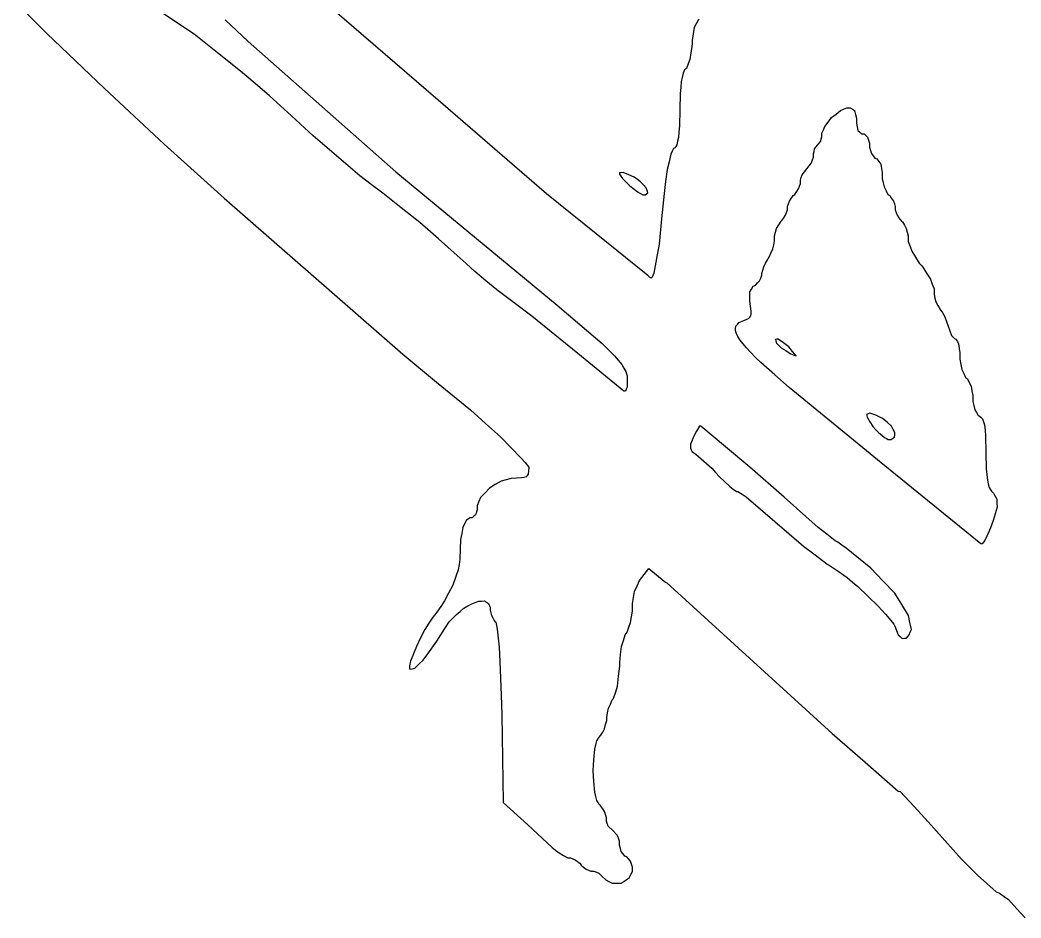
# Model space of a CAD drawing. Extents: x -30 to 30, y -30 to 30.
# Drawn here: x -22.71 to -7.75, y -23.61 to -10.19 of the extents above; entities that cross this region are included whole.
import ezdxf

# ---------------------------------------------------------------- set-up
doc = ezdxf.new("R2010")
doc.units = 0
doc.layers.add('Saint_VALENTIN_Day_Amoureux_Coeur_cs', color=7, linetype='CONTINUOUS')

msp = doc.modelspace()

# ---------------------------------------------------------------- linework, layer by layer
at = {"layer": 'Saint_VALENTIN_Day_Amoureux_Coeur_cs'}
for p, q in [((-22.708, -9.993, 1.5), (-22.307, -10.389, 1.5)), ((-16.4575, -11.3885, 1.5), (-18.075, -9.991, 1.5)), ((-20.352, -10.238, 1.5), (-20.599, -10.073, 1.5)), ((-20.105, -10.403, 1.5), (-20.352, -10.238, 1.5)), ((-19.6405, -10.188, 1.5), (-19.298, -10.509, 1.5)), ((-12.629, -10.302, 1.5), (-12.645, -10.3985, 1.5)), ((-12.5995, -10.247, 1.5), (-12.629, -10.302, 1.5)), ((-12.57, -10.192, 1.5), (-12.5995, -10.247, 1.5)), ((-12.5545, -10.183, 1.5), (-12.57, -10.192, 1.5)), ((-22.307, -10.389, 1.5), (-21.8765, -10.8015, 1.5)), ((-19.7585, -10.678, 1.5), (-20.105, -10.403, 1.5)), ((-12.645, -10.3985, 1.5), (-12.661, -10.495, 1.5)), ((-19.298, -10.509, 1.5), (-18.195, -11.4825, 1.5)), ((-12.666, -10.586, 1.5), (-12.6815, -10.6825, 1.5)), ((-12.6635, -10.5405, 1.5), (-12.666, -10.586, 1.5)), ((-12.661, -10.495, 1.5), (-12.6635, -10.5405, 1.5)), ((-19.412, -10.953, 1.5), (-19.7585, -10.678, 1.5)), ((-12.6815, -10.6825, 1.5), (-12.697, -10.779, 1.5)), ((-21.8765, -10.8015, 1.5), (-21.446, -11.214, 1.5)), ((-12.747, -10.912, 1.5), (-12.7605, -10.9235, 1.5)), ((-12.722, -10.8455, 1.5), (-12.747, -10.912, 1.5)), ((-12.697, -10.779, 1.5), (-12.722, -10.8455, 1.5)), ((-19.1945, -11.1385, 1.5), (-19.412, -10.953, 1.5)), ((-12.8105, -11.047, 1.5), (-12.824, -11.109, 1.5)), ((-12.797, -10.985, 1.5), (-12.8105, -11.047, 1.5)), ((-12.7855, -10.96, 1.5), (-12.797, -10.985, 1.5)), ((-12.774, -10.935, 1.5), (-12.7855, -10.96, 1.5)), ((-12.7605, -10.9235, 1.5), (-12.774, -10.935, 1.5)), ((-21.446, -11.214, 1.5), (-20.9995, -11.6285, 1.5)), ((-18.977, -11.324, 1.5), (-19.1945, -11.1385, 1.5)), ((-12.833, -11.198, 1.5), (-12.842, -11.287, 1.5)), ((-12.824, -11.109, 1.5), (-12.833, -11.198, 1.5)), ((-18.6505, -11.622, 1.5), (-18.977, -11.324, 1.5)), ((-12.842, -11.287, 1.5), (-12.8465, -11.53, 1.5)), ((-18.195, -11.4825, 1.5), (-17.092, -12.456, 1.5)), ((-14.84, -12.786, 1.5), (-16.4575, -11.3885, 1.5)), ((-10.3975, -11.5235, 1.5), (-10.35, -11.503, 1.5)), ((-10.35, -11.503, 1.5), (-10.3255, -11.503, 1.5)), ((-10.3255, -11.503, 1.5), (-10.301, -11.503, 1.5)), ((-10.301, -11.503, 1.5), (-10.267, -11.5235, 1.5)), ((-20.9995, -11.6285, 1.5), (-20.553, -12.043, 1.5)), ((-18.324, -11.92, 1.5), (-18.6505, -11.622, 1.5)), ((-12.8465, -11.53, 1.5), (-12.851, -11.773, 1.5)), ((-10.627, -11.7155, 1.5), (-10.577, -11.649, 1.5)), ((-10.577, -11.649, 1.5), (-10.511, -11.5965, 1.5)), ((-10.511, -11.5965, 1.5), (-10.445, -11.544, 1.5)), ((-10.445, -11.544, 1.5), (-10.3975, -11.5235, 1.5)), ((-10.267, -11.5235, 1.5), (-10.233, -11.544, 1.5)), ((-10.233, -11.544, 1.5), (-10.219, -11.6015, 1.5)), ((-10.219, -11.6015, 1.5), (-10.205, -11.659, 1.5)), ((-10.205, -11.659, 1.5), (-10.205, -11.6955, 1.5)), ((-12.851, -11.773, 1.5), (-12.858, -11.86, 1.5)), ((-10.6995, -11.8305, 1.5), (-10.677, -11.782, 1.5)), ((-10.677, -11.782, 1.5), (-10.627, -11.7155, 1.5)), ((-10.205, -11.6955, 1.5), (-10.205, -11.732, 1.5)), ((-10.205, -11.732, 1.5), (-10.194, -11.787, 1.5)), ((-10.194, -11.787, 1.5), (-10.183, -11.842, 1.5)), ((-17.9775, -12.22, 1.5), (-18.324, -11.92, 1.5)), ((-12.865, -11.947, 1.5), (-12.8785, -12.002, 1.5)), ((-12.858, -11.86, 1.5), (-12.865, -11.947, 1.5)), ((-10.74, -11.998, 1.5), (-10.731, -11.966, 1.5)), ((-10.731, -11.966, 1.5), (-10.722, -11.934, 1.5)), ((-10.722, -11.879, 1.5), (-10.6995, -11.8305, 1.5)), ((-10.722, -11.9065, 1.5), (-10.722, -11.879, 1.5)), ((-10.722, -11.934, 1.5), (-10.722, -11.9065, 1.5)), ((-10.183, -11.842, 1.5), (-10.1555, -11.867, 1.5)), ((-10.1555, -11.867, 1.5), (-10.128, -11.892, 1.5)), ((-10.128, -11.892, 1.5), (-10.11, -11.892, 1.5)), ((-10.11, -11.892, 1.5), (-10.092, -11.892, 1.5)), ((-10.092, -11.892, 1.5), (-10.065, -11.915, 1.5)), ((-10.065, -11.915, 1.5), (-10.038, -11.938, 1.5)), ((-10.038, -11.938, 1.5), (-10.0245, -11.984, 1.5)), ((-20.553, -12.043, 1.5), (-20.1045, -12.4485, 1.5)), ((-12.942, -12.108, 1.5), (-12.96, -12.1515, 1.5)), ((-12.9285, -12.103, 1.5), (-12.942, -12.108, 1.5)), ((-12.915, -12.098, 1.5), (-12.9285, -12.103, 1.5)), ((-12.9035, -12.0775, 1.5), (-12.915, -12.098, 1.5)), ((-12.892, -12.057, 1.5), (-12.9035, -12.0775, 1.5)), ((-12.8785, -12.002, 1.5), (-12.892, -12.057, 1.5)), ((-10.84, -12.1535, 1.5), (-10.831, -12.117, 1.5)), ((-10.831, -12.117, 1.5), (-10.7855, -12.0575, 1.5)), ((-10.7855, -12.0575, 1.5), (-10.74, -11.998, 1.5)), ((-10.0245, -11.984, 1.5), (-10.011, -12.03, 1.5)), ((-10.011, -12.03, 1.5), (-10.011, -12.0595, 1.5)), ((-10.011, -12.0595, 1.5), (-10.011, -12.089, 1.5)), ((-10.011, -12.089, 1.5), (-9.997, -12.1375, 1.5)), ((-17.631, -12.52, 1.5), (-17.9775, -12.22, 1.5)), ((-12.978, -12.195, 1.5), (-13.0055, -12.3095, 1.5)), ((-12.96, -12.1515, 1.5), (-12.978, -12.195, 1.5)), ((-10.8625, -12.2815, 1.5), (-10.849, -12.24, 1.5)), ((-10.849, -12.19, 1.5), (-10.84, -12.1535, 1.5)), ((-10.849, -12.215, 1.5), (-10.849, -12.19, 1.5)), ((-10.849, -12.24, 1.5), (-10.849, -12.215, 1.5)), ((-9.997, -12.1375, 1.5), (-9.983, -12.186, 1.5)), ((-9.983, -12.186, 1.5), (-9.956, -12.22, 1.5)), ((-9.956, -12.22, 1.5), (-9.929, -12.254, 1.5)), ((-9.929, -12.254, 1.5), (-9.902, -12.263, 1.5)), ((-9.902, -12.263, 1.5), (-9.8725, -12.3045, 1.5)), ((-13.0055, -12.3095, 1.5), (-13.033, -12.424, 1.5)), ((-11.016, -12.502, 1.5), (-10.946, -12.4125, 1.5)), ((-10.946, -12.4125, 1.5), (-10.876, -12.323, 1.5)), ((-10.876, -12.323, 1.5), (-10.8625, -12.2815, 1.5)), ((-9.8725, -12.3045, 1.5), (-9.843, -12.346, 1.5)), ((-9.843, -12.346, 1.5), (-9.8315, -12.408, 1.5)), ((-9.8315, -12.408, 1.5), (-9.82, -12.47, 1.5)), ((-20.1045, -12.4485, 1.5), (-19.656, -12.854, 1.5)), ((-17.459, -12.6485, 1.5), (-17.631, -12.52, 1.5)), ((-17.092, -12.456, 1.5), (-15.8845, -13.4525, 1.5)), ((-13.721, -12.472, 1.5), (-13.748, -12.474, 1.5)), ((-13.748, -12.474, 1.5), (-13.748, -12.483, 1.5)), ((-13.748, -12.483, 1.5), (-13.748, -12.492, 1.5)), ((-13.748, -12.492, 1.5), (-13.7255, -12.5245, 1.5)), ((-13.7255, -12.5245, 1.5), (-13.703, -12.557, 1.5)), ((-13.694, -12.47, 1.5), (-13.721, -12.472, 1.5)), ((-13.703, -12.557, 1.5), (-13.6485, -12.612, 1.5)), ((-13.61, -12.504, 1.5), (-13.694, -12.47, 1.5)), ((-13.526, -12.538, 1.5), (-13.61, -12.504, 1.5)), ((-13.4785, -12.5725, 1.5), (-13.526, -12.538, 1.5)), ((-13.033, -12.424, 1.5), (-13.0575, -12.6025, 1.5)), ((-11.044, -12.584, 1.5), (-11.03, -12.543, 1.5)), ((-11.03, -12.543, 1.5), (-11.016, -12.502, 1.5)), ((-9.82, -12.47, 1.5), (-9.82, -12.5135, 1.5)), ((-9.82, -12.5135, 1.5), (-9.82, -12.557, 1.5)), ((-9.82, -12.557, 1.5), (-9.8045, -12.621, 1.5)), ((-17.287, -12.777, 1.5), (-17.459, -12.6485, 1.5)), ((-13.6485, -12.612, 1.5), (-13.594, -12.667, 1.5)), ((-13.594, -12.667, 1.5), (-13.5305, -12.715, 1.5)), ((-13.5305, -12.715, 1.5), (-13.467, -12.763, 1.5)), ((-13.431, -12.607, 1.5), (-13.4785, -12.5725, 1.5)), ((-13.3905, -12.653, 1.5), (-13.431, -12.607, 1.5)), ((-13.35, -12.699, 1.5), (-13.3905, -12.653, 1.5)), ((-13.336, -12.7355, 1.5), (-13.35, -12.699, 1.5)), ((-13.0575, -12.6025, 1.5), (-13.082, -12.781, 1.5)), ((-11.098, -12.7535, 1.5), (-11.071, -12.712, 1.5)), ((-11.071, -12.712, 1.5), (-11.0575, -12.6735, 1.5)), ((-11.0575, -12.6735, 1.5), (-11.044, -12.635, 1.5)), ((-11.044, -12.6095, 1.5), (-11.044, -12.584, 1.5)), ((-11.044, -12.635, 1.5), (-11.044, -12.6095, 1.5)), ((-9.8045, -12.621, 1.5), (-9.789, -12.685, 1.5)), ((-9.789, -12.685, 1.5), (-9.7615, -12.74, 1.5)), ((-19.656, -12.854, 1.5), (-18.322, -14.018, 1.5)), ((-17.0085, -12.9965, 1.5), (-17.287, -12.777, 1.5)), ((-14.095, -13.386, 1.5), (-14.84, -12.786, 1.5)), ((-13.467, -12.763, 1.5), (-13.4335, -12.7835, 1.5)), ((-13.4335, -12.7835, 1.5), (-13.4, -12.804, 1.5)), ((-13.4, -12.804, 1.5), (-13.363, -12.804, 1.5)), ((-13.363, -12.804, 1.5), (-13.3425, -12.788, 1.5)), ((-13.3425, -12.788, 1.5), (-13.322, -12.772, 1.5)), ((-13.322, -12.772, 1.5), (-13.336, -12.7355, 1.5)), ((-13.082, -12.781, 1.5), (-13.1185, -13.159, 1.5)), ((-11.207, -12.896, 1.5), (-11.1795, -12.8545, 1.5)), ((-11.1795, -12.8545, 1.5), (-11.152, -12.813, 1.5)), ((-11.152, -12.813, 1.5), (-11.125, -12.795, 1.5)), ((-11.125, -12.795, 1.5), (-11.098, -12.7535, 1.5)), ((-9.7615, -12.74, 1.5), (-9.734, -12.795, 1.5)), ((-9.734, -12.795, 1.5), (-9.7205, -12.804, 1.5)), ((-9.7205, -12.804, 1.5), (-9.707, -12.813, 1.5)), ((-9.707, -12.813, 1.5), (-9.68, -12.8545, 1.5)), ((-9.68, -12.8545, 1.5), (-9.653, -12.896, 1.5)), ((-16.73, -13.216, 1.5), (-17.0085, -12.9965, 1.5)), ((-11.234, -12.974, 1.5), (-11.2205, -12.935, 1.5)), ((-11.234, -12.999, 1.5), (-11.234, -12.974, 1.5)), ((-11.234, -13.024, 1.5), (-11.234, -12.999, 1.5)), ((-11.2205, -12.935, 1.5), (-11.207, -12.896, 1.5)), ((-9.653, -12.896, 1.5), (-9.639, -12.935, 1.5)), ((-9.639, -12.935, 1.5), (-9.625, -12.974, 1.5)), ((-9.625, -12.974, 1.5), (-9.625, -12.999, 1.5)), ((-9.625, -12.999, 1.5), (-9.625, -13.024, 1.5)), ((-13.1185, -13.159, 1.5), (-13.155, -13.537, 1.5)), ((-11.32, -13.184, 1.5), (-11.293, -13.145, 1.5)), ((-11.293, -13.145, 1.5), (-11.266, -13.106, 1.5)), ((-11.266, -13.106, 1.5), (-11.25, -13.065, 1.5)), ((-11.25, -13.065, 1.5), (-11.234, -13.024, 1.5)), ((-9.625, -13.024, 1.5), (-9.6115, -13.065, 1.5)), ((-9.6115, -13.065, 1.5), (-9.598, -13.106, 1.5)), ((-9.598, -13.106, 1.5), (-9.571, -13.145, 1.5)), ((-9.571, -13.145, 1.5), (-9.5305, -13.1955, 1.5)), ((-16.451, -13.4615, 1.5), (-16.73, -13.216, 1.5)), ((-11.415, -13.3585, 1.5), (-11.401, -13.304, 1.5)), ((-11.401, -13.304, 1.5), (-11.367, -13.249, 1.5)), ((-11.367, -13.249, 1.5), (-11.333, -13.194, 1.5)), ((-11.333, -13.194, 1.5), (-11.3265, -13.189, 1.5)), ((-11.3265, -13.189, 1.5), (-11.32, -13.184, 1.5)), ((-9.5305, -13.1955, 1.5), (-9.517, -13.207, 1.5)), ((-9.517, -13.207, 1.5), (-9.4895, -13.2555, 1.5)), ((-9.4895, -13.2555, 1.5), (-9.462, -13.304, 1.5)), ((-9.462, -13.304, 1.5), (-9.4465, -13.3585, 1.5)), ((-16.172, -13.707, 1.5), (-16.451, -13.4615, 1.5)), ((-15.8845, -13.4525, 1.5), (-14.677, -14.449, 1.5)), ((-13.35, -13.986, 1.5), (-14.095, -13.386, 1.5)), ((-11.429, -13.413, 1.5), (-11.415, -13.3585, 1.5)), ((-11.429, -13.452, 1.5), (-11.429, -13.413, 1.5)), ((-11.429, -13.491, 1.5), (-11.429, -13.452, 1.5)), ((-9.4465, -13.3585, 1.5), (-9.431, -13.413, 1.5)), ((-9.431, -13.413, 1.5), (-9.431, -13.457, 1.5)), ((-9.431, -13.457, 1.5), (-9.431, -13.501, 1.5)), ((-13.155, -13.537, 1.5), (-13.1955, -13.7545, 1.5)), ((-11.483, -13.6725, 1.5), (-11.456, -13.611, 1.5)), ((-11.456, -13.611, 1.5), (-11.4425, -13.551, 1.5)), ((-11.4425, -13.551, 1.5), (-11.429, -13.491, 1.5)), ((-9.431, -13.501, 1.5), (-9.4035, -13.572, 1.5)), ((-9.4035, -13.572, 1.5), (-9.376, -13.643, 1.5)), ((-16.041, -13.8285, 1.5), (-16.172, -13.707, 1.5)), ((-13.1955, -13.7545, 1.5), (-13.236, -13.972, 1.5)), ((-11.537, -13.771, 1.5), (-11.5235, -13.7525, 1.5)), ((-11.5235, -13.7525, 1.5), (-11.51, -13.734, 1.5)), ((-11.51, -13.734, 1.5), (-11.483, -13.6725, 1.5)), ((-9.376, -13.643, 1.5), (-9.322, -13.732, 1.5)), ((-9.322, -13.732, 1.5), (-9.268, -13.821, 1.5)), ((-15.91, -13.95, 1.5), (-16.041, -13.8285, 1.5)), ((-11.6055, -13.9265, 1.5), (-11.592, -13.876, 1.5)), ((-11.592, -13.876, 1.5), (-11.5645, -13.8235, 1.5)), ((-11.5645, -13.8235, 1.5), (-11.537, -13.771, 1.5)), ((-9.268, -13.821, 1.5), (-9.2405, -13.853, 1.5)), ((-9.2405, -13.853, 1.5), (-9.213, -13.885, 1.5)), ((-9.213, -13.885, 1.5), (-9.1565, -13.9745, 1.5)), ((-18.322, -14.018, 1.5), (-16.988, -15.182, 1.5)), ((-15.7465, -14.085, 1.5), (-15.91, -13.95, 1.5)), ((-13.3205, -14.0135, 1.5), (-13.35, -13.986, 1.5)), ((-13.291, -14.041, 1.5), (-13.3205, -14.0135, 1.5)), ((-13.264, -14.041, 1.5), (-13.291, -14.041, 1.5)), ((-13.25, -14.0065, 1.5), (-13.264, -14.041, 1.5)), ((-13.236, -13.972, 1.5), (-13.25, -14.0065, 1.5)), ((-11.655, -14.087, 1.5), (-11.637, -14.046, 1.5)), ((-11.637, -14.046, 1.5), (-11.619, -14.005, 1.5)), ((-11.619, -13.977, 1.5), (-11.6055, -13.9265, 1.5)), ((-11.619, -13.991, 1.5), (-11.619, -13.977, 1.5)), ((-11.619, -14.005, 1.5), (-11.619, -13.991, 1.5)), ((-9.1565, -13.9745, 1.5), (-9.1, -14.064, 1.5)), ((-9.1, -14.064, 1.5), (-9.073, -14.135, 1.5)), ((-15.583, -14.22, 1.5), (-15.7465, -14.085, 1.5)), ((-11.8, -14.252, 1.5), (-11.775, -14.2105, 1.5)), ((-11.775, -14.2105, 1.5), (-11.75, -14.169, 1.5)), ((-11.75, -14.169, 1.5), (-11.732, -14.16, 1.5)), ((-11.732, -14.16, 1.5), (-11.714, -14.151, 1.5)), ((-11.714, -14.151, 1.5), (-11.6845, -14.119, 1.5)), ((-11.6845, -14.119, 1.5), (-11.655, -14.087, 1.5)), ((-9.073, -14.135, 1.5), (-9.046, -14.206, 1.5)), ((-9.046, -14.206, 1.5), (-9.046, -14.2475, 1.5)), ((-15.3205, -14.417, 1.5), (-15.583, -14.22, 1.5)), ((-11.8, -14.3205, 1.5), (-11.8, -14.252, 1.5)), ((-11.8, -14.389, 1.5), (-11.8, -14.3205, 1.5)), ((-9.046, -14.2475, 1.5), (-9.046, -14.289, 1.5)), ((-9.046, -14.289, 1.5), (-9.032, -14.344, 1.5)), ((-9.032, -14.344, 1.5), (-9.018, -14.399, 1.5)), ((-15.058, -14.614, 1.5), (-15.3205, -14.417, 1.5)), ((-14.677, -14.449, 1.5), (-14.342, -14.7375, 1.5)), ((-11.789, -14.465, 1.5), (-11.8, -14.389, 1.5)), ((-11.778, -14.541, 1.5), (-11.789, -14.465, 1.5)), ((-9.018, -14.399, 1.5), (-8.9885, -14.456, 1.5)), ((-8.9885, -14.456, 1.5), (-8.9525, -14.5175, 1.5)), ((-14.3715, -15.175, 1.5), (-15.058, -14.614, 1.5)), ((-11.8905, -14.6805, 1.5), (-11.818, -14.651, 1.5)), ((-11.818, -14.651, 1.5), (-11.8, -14.63, 1.5)), ((-11.8, -14.63, 1.5), (-11.782, -14.609, 1.5)), ((-11.782, -14.609, 1.5), (-11.78, -14.575, 1.5)), ((-11.78, -14.575, 1.5), (-11.778, -14.541, 1.5)), ((-8.9525, -14.5175, 1.5), (-8.959, -14.513, 1.5)), ((-8.959, -14.513, 1.5), (-8.914, -14.5725, 1.5)), ((-8.914, -14.5725, 1.5), (-8.882, -14.623, 1.5)), ((-8.882, -14.623, 1.5), (-8.8325, -14.763, 1.5)), ((-14.342, -14.7375, 1.5), (-14.007, -15.026, 1.5)), ((-12.013, -14.834, 1.5), (-12.011, -14.7995, 1.5)), ((-12.011, -14.7995, 1.5), (-12.009, -14.765, 1.5)), ((-12.009, -14.765, 1.5), (-11.986, -14.7375, 1.5)), ((-11.986, -14.7375, 1.5), (-11.963, -14.71, 1.5)), ((-11.963, -14.71, 1.5), (-11.8905, -14.6805, 1.5)), ((-8.8325, -14.763, 1.5), (-8.783, -14.903, 1.5)), ((-11.997, -14.8775, 1.5), (-12.013, -14.834, 1.5)), ((-11.981, -14.921, 1.5), (-11.997, -14.8775, 1.5)), ((-11.9425, -14.9735, 1.5), (-11.981, -14.921, 1.5)), ((-11.3945, -14.96, 1.5), (-11.415, -14.962, 1.5)), ((-11.374, -14.958, 1.5), (-11.3945, -14.96, 1.5)), ((-11.295, -15.015, 1.5), (-11.374, -14.958, 1.5)), ((-8.783, -14.903, 1.5), (-8.76, -14.928, 1.5)), ((-8.76, -14.928, 1.5), (-8.737, -14.953, 1.5)), ((-8.737, -14.953, 1.5), (-8.7235, -14.953, 1.5)), ((-8.7235, -14.953, 1.5), (-8.6945, -14.992, 1.5)), ((-14.007, -15.026, 1.5), (-13.914, -15.118, 1.5)), ((-11.904, -15.026, 1.5), (-11.9425, -14.9735, 1.5)), ((-11.8475, -15.0905, 1.5), (-11.904, -15.026, 1.5)), ((-11.791, -15.155, 1.5), (-11.8475, -15.0905, 1.5)), ((-11.415, -14.962, 1.5), (-11.4105, -14.985, 1.5)), ((-11.4105, -14.985, 1.5), (-11.406, -15.008, 1.5)), ((-11.406, -15.008, 1.5), (-11.399, -15.0195, 1.5)), ((-11.399, -15.0195, 1.5), (-11.392, -15.031, 1.5)), ((-11.392, -15.031, 1.5), (-11.3605, -15.0585, 1.5)), ((-11.3605, -15.0585, 1.5), (-11.329, -15.086, 1.5)), ((-11.329, -15.086, 1.5), (-11.2635, -15.1295, 1.5)), ((-11.216, -15.072, 1.5), (-11.295, -15.015, 1.5)), ((-11.1615, -15.141, 1.5), (-11.216, -15.072, 1.5)), ((-8.6945, -14.992, 1.5), (-8.679, -15.031, 1.5)), ((-8.679, -15.031, 1.5), (-8.6695, -15.0975, 1.5)), ((-8.6695, -15.0975, 1.5), (-8.66, -15.164, 1.5)), ((-16.988, -15.182, 1.5), (-16.4805, -15.599, 1.5)), ((-13.685, -15.736, 1.5), (-14.3715, -15.175, 1.5)), ((-13.914, -15.118, 1.5), (-13.821, -15.21, 1.5)), ((-13.821, -15.21, 1.5), (-13.7665, -15.274, 1.5)), ((-11.714, -15.2305, 1.5), (-11.791, -15.155, 1.5)), ((-11.637, -15.306, 1.5), (-11.714, -15.2305, 1.5)), ((-11.2635, -15.1295, 1.5), (-11.198, -15.173, 1.5)), ((-11.198, -15.173, 1.5), (-11.1525, -15.1915, 1.5)), ((-11.107, -15.21, 1.5), (-11.1615, -15.141, 1.5)), ((-11.1525, -15.1915, 1.5), (-11.107, -15.21, 1.5)), ((-8.66, -15.164, 1.5), (-8.66, -15.212, 1.5)), ((-8.66, -15.212, 1.5), (-8.66, -15.26, 1.5)), ((-8.66, -15.26, 1.5), (-8.6445, -15.3355, 1.5)), ((-13.7665, -15.274, 1.5), (-13.712, -15.338, 1.5)), ((-13.712, -15.338, 1.5), (-13.6825, -15.3905, 1.5)), ((-13.6825, -15.3905, 1.5), (-13.653, -15.443, 1.5)), ((-11.424, -15.494, 1.5), (-11.637, -15.306, 1.5)), ((-8.6445, -15.3355, 1.5), (-8.629, -15.411, 1.5)), ((-13.653, -15.443, 1.5), (-13.644, -15.475, 1.5)), ((-13.644, -15.475, 1.5), (-13.635, -15.507, 1.5)), ((-13.635, -15.507, 1.5), (-13.635, -15.592, 1.5)), ((-11.211, -15.682, 1.5), (-11.424, -15.494, 1.5)), ((-8.629, -15.411, 1.5), (-8.6015, -15.4705, 1.5)), ((-8.6015, -15.4705, 1.5), (-8.574, -15.53, 1.5)), ((-8.574, -15.53, 1.5), (-8.547, -15.553, 1.5)), ((-8.547, -15.553, 1.5), (-8.52, -15.608, 1.5)), ((-16.4805, -15.599, 1.5), (-15.973, -16.016, 1.5)), ((-13.6465, -15.7065, 1.5), (-13.658, -15.736, 1.5)), ((-13.635, -15.677, 1.5), (-13.6465, -15.7065, 1.5)), ((-13.635, -15.592, 1.5), (-13.635, -15.677, 1.5)), ((-9.7795, -16.85, 1.5), (-11.211, -15.682, 1.5)), ((-8.52, -15.608, 1.5), (-8.493, -15.663, 1.5)), ((-8.493, -15.663, 1.5), (-8.4795, -15.732, 1.5)), ((-13.6715, -15.736, 1.5), (-13.685, -15.736, 1.5)), ((-13.658, -15.736, 1.5), (-13.6715, -15.736, 1.5)), ((-8.4795, -15.732, 1.5), (-8.466, -15.801, 1.5)), ((-8.466, -15.801, 1.5), (-8.466, -15.8445, 1.5)), ((-8.466, -15.8445, 1.5), (-8.466, -15.888, 1.5)), ((-8.466, -15.888, 1.5), (-8.452, -15.952, 1.5)), ((-8.452, -15.952, 1.5), (-8.438, -16.016, 1.5)), ((-15.973, -16.016, 1.5), (-15.7485, -16.2175, 1.5)), ((-10.0285, -16.073, 1.5), (-10.051, -16.08, 1.5)), ((-10.051, -16.08, 1.5), (-10.049, -16.103, 1.5)), ((-10.049, -16.103, 1.5), (-10.047, -16.126, 1.5)), ((-10.047, -16.126, 1.5), (-10.004, -16.1945, 1.5)), ((-10.006, -16.066, 1.5), (-10.0285, -16.073, 1.5)), ((-9.9605, -16.08, 1.5), (-10.006, -16.066, 1.5)), ((-9.915, -16.094, 1.5), (-9.9605, -16.08, 1.5)), ((-9.8655, -16.119, 1.5), (-9.915, -16.094, 1.5)), ((-9.816, -16.144, 1.5), (-9.8655, -16.119, 1.5)), ((-9.748, -16.2015, 1.5), (-9.816, -16.144, 1.5)), ((-8.438, -16.016, 1.5), (-8.411, -16.057, 1.5)), ((-8.411, -16.057, 1.5), (-8.384, -16.098, 1.5)), ((-8.384, -16.098, 1.5), (-8.3705, -16.105, 1.5)), ((-8.3705, -16.105, 1.5), (-8.339, -16.1305, 1.5)), ((-8.339, -16.1305, 1.5), (-8.321, -16.149, 1.5)), ((-8.321, -16.149, 1.5), (-8.307, -16.195, 1.5)), ((-15.7485, -16.2175, 1.5), (-15.524, -16.419, 1.5)), ((-12.552, -16.259, 1.5), (-12.595, -16.3345, 1.5)), ((-12.53, -16.259, 1.5), (-12.552, -16.259, 1.5)), ((-12.165, -16.566, 1.5), (-12.53, -16.259, 1.5)), ((-10.004, -16.1945, 1.5), (-9.961, -16.263, 1.5)), ((-9.961, -16.263, 1.5), (-9.9155, -16.3115, 1.5)), ((-9.68, -16.259, 1.5), (-9.748, -16.2015, 1.5)), ((-9.655, -16.307, 1.5), (-9.68, -16.259, 1.5)), ((-9.63, -16.355, 1.5), (-9.655, -16.307, 1.5)), ((-8.307, -16.195, 1.5), (-8.293, -16.241, 1.5)), ((-8.293, -16.241, 1.5), (-8.284, -16.323, 1.5)), ((-15.524, -16.419, 1.5), (-15.37, -16.577, 1.5)), ((-12.638, -16.41, 1.5), (-12.661, -16.4695, 1.5)), ((-12.595, -16.3345, 1.5), (-12.638, -16.41, 1.5)), ((-9.9155, -16.3115, 1.5), (-9.87, -16.36, 1.5)), ((-9.87, -16.36, 1.5), (-9.827, -16.394, 1.5)), ((-9.827, -16.394, 1.5), (-9.784, -16.428, 1.5)), ((-9.784, -16.428, 1.5), (-9.757, -16.442, 1.5)), ((-9.757, -16.442, 1.5), (-9.73, -16.456, 1.5)), ((-9.73, -16.456, 1.5), (-9.7095, -16.456, 1.5)), ((-9.7095, -16.456, 1.5), (-9.689, -16.456, 1.5)), ((-9.689, -16.456, 1.5), (-9.662, -16.44, 1.5)), ((-9.662, -16.44, 1.5), (-9.635, -16.424, 1.5)), ((-9.635, -16.424, 1.5), (-9.6325, -16.3895, 1.5)), ((-9.6325, -16.3895, 1.5), (-9.63, -16.355, 1.5)), ((-8.284, -16.323, 1.5), (-8.275, -16.405, 1.5)), ((-8.275, -16.405, 1.5), (-8.2705, -16.6505, 1.5)), ((-15.37, -16.577, 1.5), (-15.216, -16.735, 1.5)), ((-12.686, -16.559, 1.5), (-12.688, -16.589, 1.5)), ((-12.688, -16.589, 1.5), (-12.677, -16.612, 1.5)), ((-12.684, -16.529, 1.5), (-12.686, -16.559, 1.5)), ((-12.661, -16.4695, 1.5), (-12.684, -16.529, 1.5)), ((-11.8, -16.873, 1.5), (-12.165, -16.566, 1.5)), ((-15.216, -16.735, 1.5), (-15.1595, -16.804, 1.5)), ((-12.677, -16.612, 1.5), (-12.666, -16.635, 1.5)), ((-12.666, -16.635, 1.5), (-12.6365, -16.6555, 1.5)), ((-12.6365, -16.6555, 1.5), (-12.607, -16.676, 1.5)), ((-12.607, -16.676, 1.5), (-12.487, -16.7815, 1.5)), ((-8.2705, -16.6505, 1.5), (-8.266, -16.896, 1.5)), ((-15.1595, -16.804, 1.5), (-15.103, -16.873, 1.5)), ((-15.103, -16.873, 1.5), (-15.1075, -16.9255, 1.5)), ((-12.487, -16.7815, 1.5), (-12.367, -16.887, 1.5)), ((-12.367, -16.887, 1.5), (-12.31, -16.951, 1.5)), ((-11.288, -17.322, 1.5), (-11.8, -16.873, 1.5)), ((-8.348, -18.018, 1.5), (-9.7795, -16.85, 1.5)), ((-8.266, -16.896, 1.5), (-8.257, -16.9805, 1.5)), ((-15.366, -17.042, 1.5), (-15.4405, -17.0605, 1.5)), ((-15.289, -17.0375, 1.5), (-15.366, -17.042, 1.5)), ((-15.212, -17.033, 1.5), (-15.289, -17.0375, 1.5)), ((-15.178, -17.024, 1.5), (-15.212, -17.033, 1.5)), ((-15.144, -17.015, 1.5), (-15.178, -17.024, 1.5)), ((-15.128, -16.9965, 1.5), (-15.144, -17.015, 1.5)), ((-15.112, -16.978, 1.5), (-15.128, -16.9965, 1.5)), ((-15.1075, -16.9255, 1.5), (-15.112, -16.978, 1.5)), ((-12.31, -16.951, 1.5), (-12.253, -17.015, 1.5)), ((-12.253, -17.015, 1.5), (-12.176, -17.088, 1.5)), ((-8.257, -16.9805, 1.5), (-8.248, -17.065, 1.5)), ((-15.692, -17.184, 1.5), (-15.7575, -17.255, 1.5)), ((-15.6035, -17.1315, 1.5), (-15.692, -17.184, 1.5)), ((-15.515, -17.079, 1.5), (-15.6035, -17.1315, 1.5)), ((-15.4405, -17.0605, 1.5), (-15.515, -17.079, 1.5)), ((-12.176, -17.088, 1.5), (-12.099, -17.161, 1.5)), ((-12.099, -17.161, 1.5), (-12.0495, -17.198, 1.5)), ((-12.0495, -17.198, 1.5), (-12, -17.235, 1.5)), ((-8.248, -17.065, 1.5), (-8.2345, -17.12, 1.5)), ((-8.2345, -17.12, 1.5), (-8.221, -17.175, 1.5)), ((-8.221, -17.175, 1.5), (-8.205, -17.2025, 1.5)), ((-8.205, -17.2025, 1.5), (-8.189, -17.23, 1.5)), ((-15.823, -17.326, 1.5), (-15.848, -17.386, 1.5)), ((-15.7575, -17.255, 1.5), (-15.823, -17.326, 1.5)), ((-12, -17.235, 1.5), (-11.977, -17.235, 1.5)), ((-11.977, -17.235, 1.5), (-11.916, -17.276, 1.5)), ((-11.916, -17.276, 1.5), (-11.855, -17.317, 1.5)), ((-11.855, -17.317, 1.5), (-11.4265, -17.6835, 1.5)), ((-10.776, -17.771, 1.5), (-11.288, -17.322, 1.5)), ((-8.189, -17.23, 1.5), (-8.173, -17.244, 1.5)), ((-8.173, -17.244, 1.5), (-8.157, -17.258, 1.5)), ((-8.157, -17.258, 1.5), (-8.1325, -17.3035, 1.5)), ((-8.1325, -17.3035, 1.5), (-8.108, -17.349, 1.5)), ((-8.108, -17.349, 1.5), (-8.1055, -17.4085, 1.5)), ((-15.848, -17.386, 1.5), (-15.873, -17.446, 1.5)), ((-15.873, -17.446, 1.5), (-15.873, -17.478, 1.5)), ((-15.873, -17.478, 1.5), (-15.873, -17.51, 1.5)), ((-8.103, -17.468, 1.5), (-8.1325, -17.569, 1.5)), ((-8.1055, -17.4085, 1.5), (-8.103, -17.468, 1.5)), ((-16.009, -17.647, 1.5), (-16.036, -17.665, 1.5)), ((-15.982, -17.629, 1.5), (-16.009, -17.647, 1.5)), ((-15.966, -17.629, 1.5), (-15.982, -17.629, 1.5)), ((-15.95, -17.629, 1.5), (-15.966, -17.629, 1.5)), ((-15.925, -17.606, 1.5), (-15.95, -17.629, 1.5)), ((-15.9, -17.583, 1.5), (-15.925, -17.606, 1.5)), ((-15.8865, -17.5465, 1.5), (-15.9, -17.583, 1.5)), ((-15.873, -17.51, 1.5), (-15.8865, -17.5465, 1.5)), ((-8.1325, -17.569, 1.5), (-8.162, -17.67, 1.5)), ((-16.091, -17.775, 1.5), (-16.1065, -17.8625, 1.5)), ((-16.0635, -17.72, 1.5), (-16.091, -17.775, 1.5)), ((-16.036, -17.665, 1.5), (-16.0635, -17.72, 1.5)), ((-11.4265, -17.6835, 1.5), (-10.998, -18.05, 1.5)), ((-10.6495, -17.8715, 1.5), (-10.776, -17.771, 1.5)), ((-8.1935, -17.755, 1.5), (-8.225, -17.84, 1.5)), ((-8.162, -17.67, 1.5), (-8.1935, -17.755, 1.5)), ((-16.122, -17.95, 1.5), (-16.127, -18.0985, 1.5)), ((-16.1065, -17.8625, 1.5), (-16.122, -17.95, 1.5)), ((-10.523, -17.972, 1.5), (-10.6495, -17.8715, 1.5)), ((-8.257, -17.904, 1.5), (-8.289, -17.968, 1.5)), ((-8.225, -17.84, 1.5), (-8.257, -17.904, 1.5)), ((-16.127, -18.0985, 1.5), (-16.132, -18.247, 1.5)), ((-10.998, -18.05, 1.5), (-10.8235, -18.183, 1.5)), ((-10.5045, -17.9815, 1.5), (-10.523, -17.972, 1.5)), ((-10.486, -17.991, 1.5), (-10.5045, -17.9815, 1.5)), ((-10.4225, -18.0365, 1.5), (-10.486, -17.991, 1.5)), ((-10.359, -18.082, 1.5), (-10.4225, -18.0365, 1.5)), ((-10.1755, -18.231, 1.5), (-10.359, -18.082, 1.5)), ((-8.3365, -18.018, 1.5), (-8.348, -18.018, 1.5)), ((-8.325, -18.018, 1.5), (-8.3365, -18.018, 1.5)), ((-8.307, -17.993, 1.5), (-8.325, -18.018, 1.5)), ((-8.289, -17.968, 1.5), (-8.307, -17.993, 1.5)), ((-16.132, -18.247, 1.5), (-16.1455, -18.3275, 1.5)), ((-10.8235, -18.183, 1.5), (-10.649, -18.316, 1.5)), ((-9.992, -18.38, 1.5), (-10.1755, -18.231, 1.5)), ((-16.1455, -18.3275, 1.5), (-16.159, -18.408, 1.5)), ((-13.379, -18.4745, 1.5), (-13.309, -18.385, 1.5)), ((-13.309, -18.385, 1.5), (-13.1935, -18.481, 1.5)), ((-10.649, -18.316, 1.5), (-10.631, -18.325, 1.5)), ((-10.631, -18.325, 1.5), (-10.613, -18.334, 1.5)), ((-10.613, -18.334, 1.5), (-10.4795, -18.428, 1.5)), ((-9.811, -18.568, 1.5), (-9.992, -18.38, 1.5)), ((-16.1995, -18.5225, 1.5), (-16.24, -18.637, 1.5)), ((-16.159, -18.408, 1.5), (-16.1995, -18.5225, 1.5)), ((-13.449, -18.564, 1.5), (-13.379, -18.4745, 1.5)), ((-13.1935, -18.481, 1.5), (-13.078, -18.577, 1.5)), ((-10.4795, -18.428, 1.5), (-10.346, -18.522, 1.5)), ((-10.346, -18.522, 1.5), (-10.2665, -18.5885, 1.5)), ((-16.24, -18.637, 1.5), (-16.3015, -18.754, 1.5)), ((-13.522, -18.728, 1.5), (-13.4855, -18.646, 1.5)), ((-13.4855, -18.646, 1.5), (-13.449, -18.564, 1.5)), ((-13.078, -18.577, 1.5), (-13.06, -18.5885, 1.5)), ((-13.06, -18.5885, 1.5), (-13.042, -18.6, 1.5)), ((-13.042, -18.6, 1.5), (-11.805, -19.725, 1.5)), ((-10.2665, -18.5885, 1.5), (-10.187, -18.655, 1.5)), ((-10.187, -18.655, 1.5), (-10.033, -18.8015, 1.5)), ((-9.63, -18.756, 1.5), (-9.811, -18.568, 1.5)), ((-16.3015, -18.754, 1.5), (-16.363, -18.871, 1.5)), ((-13.554, -18.907, 1.5), (-13.538, -18.8175, 1.5)), ((-13.538, -18.8175, 1.5), (-13.522, -18.728, 1.5)), ((-10.033, -18.8015, 1.5), (-9.879, -18.948, 1.5)), ((-9.528, -18.923, 1.5), (-9.63, -18.756, 1.5)), ((-16.4195, -18.9555, 1.5), (-16.476, -19.04, 1.5)), ((-16.363, -18.871, 1.5), (-16.4195, -18.9555, 1.5)), ((-16.1295, -19.026, 1.5), (-16.073, -18.98, 1.5)), ((-16.073, -18.98, 1.5), (-16.014, -18.946, 1.5)), ((-16.014, -18.946, 1.5), (-15.955, -18.912, 1.5)), ((-15.955, -18.912, 1.5), (-15.903, -18.8935, 1.5)), ((-15.903, -18.8935, 1.5), (-15.851, -18.875, 1.5)), ((-15.851, -18.875, 1.5), (-15.808, -18.873, 1.5)), ((-15.808, -18.873, 1.5), (-15.765, -18.871, 1.5)), ((-15.765, -18.871, 1.5), (-15.7355, -18.889, 1.5)), ((-15.7355, -18.889, 1.5), (-15.706, -18.907, 1.5)), ((-15.706, -18.907, 1.5), (-15.6945, -18.9345, 1.5)), ((-15.6945, -18.9345, 1.5), (-15.683, -18.962, 1.5)), ((-15.683, -18.962, 1.5), (-15.683, -18.985, 1.5)), ((-15.683, -18.985, 1.5), (-15.683, -19.008, 1.5)), ((-13.554, -18.9645, 1.5), (-13.554, -18.907, 1.5)), ((-13.554, -19.022, 1.5), (-13.554, -18.9645, 1.5)), ((-9.879, -18.948, 1.5), (-9.7725, -19.0695, 1.5)), ((-9.426, -19.09, 1.5), (-9.528, -18.923, 1.5)), ((-16.539, -19.113, 1.5), (-16.598, -19.205, 1.5)), ((-16.5075, -19.0765, 1.5), (-16.539, -19.113, 1.5)), ((-16.476, -19.04, 1.5), (-16.5075, -19.0765, 1.5)), ((-16.295, -19.182, 1.5), (-16.2405, -19.127, 1.5)), ((-16.2405, -19.127, 1.5), (-16.186, -19.072, 1.5)), ((-16.186, -19.072, 1.5), (-16.1295, -19.026, 1.5)), ((-15.683, -19.008, 1.5), (-15.6715, -19.047, 1.5)), ((-15.6715, -19.047, 1.5), (-15.66, -19.086, 1.5)), ((-15.66, -19.086, 1.5), (-15.64, -19.125, 1.5)), ((-15.64, -19.125, 1.5), (-15.62, -19.164, 1.5)), ((-13.585, -19.191, 1.5), (-13.5695, -19.1065, 1.5)), ((-13.5695, -19.1065, 1.5), (-13.554, -19.022, 1.5)), ((-9.7725, -19.0695, 1.5), (-9.666, -19.191, 1.5)), ((-9.4055, -19.1935, 1.5), (-9.426, -19.09, 1.5)), ((-16.657, -19.297, 1.5), (-16.7205, -19.423, 1.5)), ((-16.598, -19.205, 1.5), (-16.657, -19.297, 1.5)), ((-16.417, -19.379, 1.5), (-16.356, -19.2805, 1.5)), ((-16.356, -19.2805, 1.5), (-16.295, -19.182, 1.5)), ((-15.62, -19.164, 1.5), (-15.6085, -19.1755, 1.5)), ((-15.6085, -19.1755, 1.5), (-15.597, -19.187, 1.5)), ((-15.597, -19.187, 1.5), (-15.5855, -19.2395, 1.5)), ((-15.5855, -19.2395, 1.5), (-15.574, -19.292, 1.5)), ((-15.574, -19.292, 1.5), (-15.5605, -19.427, 1.5)), ((-13.635, -19.338, 1.5), (-13.61, -19.2645, 1.5)), ((-13.61, -19.2645, 1.5), (-13.585, -19.191, 1.5)), ((-9.666, -19.191, 1.5), (-9.648, -19.2185, 1.5)), ((-9.648, -19.2185, 1.5), (-9.63, -19.246, 1.5)), ((-9.63, -19.246, 1.5), (-9.605, -19.3105, 1.5)), ((-9.385, -19.297, 1.5), (-9.4055, -19.1935, 1.5)), ((-9.401, -19.336, 1.5), (-9.385, -19.297, 1.5)), ((-16.7205, -19.423, 1.5), (-16.784, -19.549, 1.5)), ((-16.478, -19.4705, 1.5), (-16.417, -19.379, 1.5)), ((-15.5605, -19.427, 1.5), (-15.547, -19.562, 1.5)), ((-13.6895, -19.462, 1.5), (-13.662, -19.375, 1.5)), ((-13.662, -19.375, 1.5), (-13.6485, -19.3565, 1.5)), ((-13.6485, -19.3565, 1.5), (-13.635, -19.338, 1.5)), ((-9.605, -19.3105, 1.5), (-9.58, -19.375, 1.5)), ((-9.58, -19.375, 1.5), (-9.5505, -19.4025, 1.5)), ((-9.5505, -19.4025, 1.5), (-9.521, -19.43, 1.5)), ((-9.521, -19.43, 1.5), (-9.4895, -19.4275, 1.5)), ((-9.4895, -19.4275, 1.5), (-9.458, -19.425, 1.5)), ((-9.458, -19.425, 1.5), (-9.4375, -19.4, 1.5)), ((-9.4375, -19.4, 1.5), (-9.417, -19.375, 1.5)), ((-9.417, -19.375, 1.5), (-9.401, -19.336, 1.5)), ((-16.784, -19.549, 1.5), (-16.827, -19.661, 1.5)), ((-16.6115, -19.6585, 1.5), (-16.478, -19.4705, 1.5)), ((-15.547, -19.562, 1.5), (-15.5355, -19.7755, 1.5)), ((-13.7305, -19.67, 1.5), (-13.717, -19.549, 1.5)), ((-13.717, -19.549, 1.5), (-13.6895, -19.462, 1.5)), ((-16.827, -19.661, 1.5), (-16.87, -19.773, 1.5)), ((-16.684, -19.755, 1.5), (-16.6115, -19.6585, 1.5)), ((-13.744, -19.791, 1.5), (-13.7305, -19.67, 1.5)), ((-11.805, -19.725, 1.5), (-10.568, -20.85, 1.5)), ((-16.879, -19.812, 1.5), (-16.888, -19.851, 1.5)), ((-16.888, -19.851, 1.5), (-16.888, -19.867, 1.5)), ((-16.888, -19.867, 1.5), (-16.888, -19.883, 1.5)), ((-16.888, -19.883, 1.5), (-16.8835, -19.8875, 1.5)), ((-16.8835, -19.8875, 1.5), (-16.879, -19.892, 1.5)), ((-16.87, -19.773, 1.5), (-16.879, -19.812, 1.5)), ((-16.879, -19.892, 1.5), (-16.843, -19.883, 1.5)), ((-16.843, -19.883, 1.5), (-16.807, -19.874, 1.5)), ((-16.807, -19.874, 1.5), (-16.7455, -19.8145, 1.5)), ((-16.7455, -19.8145, 1.5), (-16.684, -19.755, 1.5)), ((-15.5355, -19.7755, 1.5), (-15.515, -20.2775, 1.5)), ((-13.76, -19.995, 1.5), (-13.744, -19.846, 1.5)), ((-13.744, -19.8185, 1.5), (-13.744, -19.791, 1.5)), ((-13.744, -19.846, 1.5), (-13.744, -19.8185, 1.5)), ((-13.776, -20.144, 1.5), (-13.76, -19.995, 1.5)), ((-13.803, -20.229, 1.5), (-13.776, -20.144, 1.5)), ((-15.515, -20.2775, 1.5), (-15.506, -20.566, 1.5)), ((-13.857, -20.35, 1.5), (-13.8435, -20.332, 1.5)), ((-13.8435, -20.332, 1.5), (-13.83, -20.314, 1.5)), ((-13.83, -20.314, 1.5), (-13.803, -20.229, 1.5)), ((-13.925, -20.543, 1.5), (-13.911, -20.474, 1.5)), ((-13.911, -20.474, 1.5), (-13.884, -20.412, 1.5)), ((-13.884, -20.412, 1.5), (-13.857, -20.35, 1.5)), ((-15.506, -20.566, 1.5), (-15.495, -21.2235, 1.5)), ((-13.939, -20.612, 1.5), (-13.925, -20.543, 1.5)), ((-13.939, -20.6345, 1.5), (-13.939, -20.612, 1.5)), ((-13.939, -20.657, 1.5), (-13.939, -20.6345, 1.5)), ((-13.9975, -20.829, 1.5), (-13.97, -20.781, 1.5)), ((-13.97, -20.781, 1.5), (-13.9545, -20.719, 1.5)), ((-13.9545, -20.719, 1.5), (-13.939, -20.657, 1.5)), ((-14.084, -20.96, 1.5), (-14.061, -20.9235, 1.5)), ((-14.061, -20.9235, 1.5), (-14.038, -20.887, 1.5)), ((-14.038, -20.887, 1.5), (-14.0315, -20.882, 1.5)), ((-14.0315, -20.882, 1.5), (-14.025, -20.877, 1.5)), ((-14.025, -20.877, 1.5), (-13.9975, -20.829, 1.5)), ((-10.568, -20.85, 1.5), (-10.074, -21.2805, 1.5)), ((-14.129, -21.244, 1.5), (-14.115, -21.084, 1.5)), ((-14.115, -21.084, 1.5), (-14.0995, -21.022, 1.5)), ((-14.0995, -21.022, 1.5), (-14.084, -20.96, 1.5)), ((-15.495, -21.2235, 1.5), (-15.484, -21.881, 1.5)), ((-14.143, -21.404, 1.5), (-14.129, -21.244, 1.5)), ((-10.074, -21.2805, 1.5), (-9.58, -21.711, 1.5)), ((-14.129, -21.567, 1.5), (-14.143, -21.404, 1.5)), ((-14.115, -21.73, 1.5), (-14.129, -21.567, 1.5)), ((-14.0995, -21.7915, 1.5), (-14.115, -21.73, 1.5)), ((-14.084, -21.853, 1.5), (-14.0995, -21.7915, 1.5)), ((-9.58, -21.711, 1.5), (-9.553, -21.72, 1.5)), ((-9.553, -21.72, 1.5), (-9.3425, -21.9445, 1.5)), ((-15.484, -21.881, 1.5), (-15.119, -22.2175, 1.5)), ((-14.068, -21.883, 1.5), (-14.084, -21.853, 1.5)), ((-14.052, -21.913, 1.5), (-14.068, -21.883, 1.5)), ((-14.0385, -21.9245, 1.5), (-14.052, -21.913, 1.5)), ((-14.025, -21.936, 1.5), (-14.0385, -21.9245, 1.5)), ((-13.9975, -21.977, 1.5), (-14.025, -21.936, 1.5)), ((-13.97, -22.018, 1.5), (-13.9975, -21.977, 1.5)), ((-9.3425, -21.9445, 1.5), (-9.132, -22.169, 1.5)), ((-13.9565, -22.0615, 1.5), (-13.97, -22.018, 1.5)), ((-13.943, -22.105, 1.5), (-13.9565, -22.0615, 1.5)), ((-13.943, -22.1325, 1.5), (-13.943, -22.105, 1.5)), ((-13.943, -22.16, 1.5), (-13.943, -22.1325, 1.5)), ((-15.119, -22.2175, 1.5), (-14.754, -22.554, 1.5)), ((-13.9295, -22.197, 1.5), (-13.943, -22.16, 1.5)), ((-13.916, -22.234, 1.5), (-13.9295, -22.197, 1.5)), ((-13.848, -22.3025, 1.5), (-13.916, -22.234, 1.5)), ((-9.132, -22.169, 1.5), (-8.8825, -22.4485, 1.5)), ((-13.78, -22.371, 1.5), (-13.848, -22.3025, 1.5)), ((-13.764, -22.4145, 1.5), (-13.78, -22.371, 1.5)), ((-13.748, -22.458, 1.5), (-13.764, -22.4145, 1.5)), ((-14.754, -22.554, 1.5), (-14.702, -22.5955, 1.5)), ((-13.748, -22.49, 1.5), (-13.748, -22.458, 1.5)), ((-13.748, -22.522, 1.5), (-13.748, -22.49, 1.5)), ((-13.7345, -22.568, 1.5), (-13.748, -22.522, 1.5)), ((-13.721, -22.614, 1.5), (-13.7345, -22.568, 1.5)), ((-8.8825, -22.4485, 1.5), (-8.633, -22.728, 1.5)), ((-14.702, -22.5955, 1.5), (-14.65, -22.637, 1.5)), ((-14.65, -22.637, 1.5), (-14.5845, -22.6735, 1.5)), ((-14.5845, -22.6735, 1.5), (-14.519, -22.71, 1.5)), ((-14.519, -22.71, 1.5), (-14.482, -22.71, 1.5)), ((-14.482, -22.71, 1.5), (-14.446, -22.724, 1.5)), ((-14.446, -22.724, 1.5), (-14.41, -22.738, 1.5)), ((-14.41, -22.738, 1.5), (-14.3735, -22.7655, 1.5)), ((-13.694, -22.6485, 1.5), (-13.721, -22.614, 1.5)), ((-13.667, -22.683, 1.5), (-13.694, -22.6485, 1.5)), ((-13.6535, -22.6875, 1.5), (-13.667, -22.683, 1.5)), ((-13.64, -22.692, 1.5), (-13.6535, -22.6875, 1.5)), ((-13.6125, -22.7265, 1.5), (-13.64, -22.692, 1.5)), ((-13.585, -22.761, 1.5), (-13.6125, -22.7265, 1.5)), ((-8.633, -22.728, 1.5), (-8.5155, -22.8475, 1.5)), ((-14.3735, -22.7655, 1.5), (-14.337, -22.793, 1.5)), ((-14.337, -22.793, 1.5), (-14.319, -22.82, 1.5)), ((-14.319, -22.82, 1.5), (-14.283, -22.85, 1.5)), ((-14.283, -22.85, 1.5), (-14.247, -22.88, 1.5)), ((-14.247, -22.88, 1.5), (-14.2105, -22.8935, 1.5)), ((-13.5695, -22.8045, 1.5), (-13.585, -22.761, 1.5)), ((-13.554, -22.848, 1.5), (-13.5695, -22.8045, 1.5)), ((-13.554, -22.88, 1.5), (-13.554, -22.848, 1.5)), ((-13.554, -22.912, 1.5), (-13.554, -22.88, 1.5)), ((-8.5155, -22.8475, 1.5), (-8.398, -22.967, 1.5)), ((-14.2105, -22.8935, 1.5), (-14.174, -22.907, 1.5)), ((-14.174, -22.907, 1.5), (-14.1515, -22.907, 1.5)), ((-14.1515, -22.907, 1.5), (-14.129, -22.907, 1.5)), ((-14.129, -22.907, 1.5), (-14.0925, -22.923, 1.5)), ((-14.0925, -22.923, 1.5), (-14.056, -22.939, 1.5)), ((-14.056, -22.939, 1.5), (-14.004, -22.9895, 1.5)), ((-14.004, -22.9895, 1.5), (-13.952, -23.04, 1.5)), ((-13.952, -23.04, 1.5), (-13.9045, -23.065, 1.5)), ((-13.662, -23.047, 1.5), (-13.603, -23.008, 1.5)), ((-13.603, -23.008, 1.5), (-13.5785, -22.96, 1.5)), ((-13.5785, -22.96, 1.5), (-13.554, -22.912, 1.5)), ((-8.398, -22.967, 1.5), (-8.2575, -23.093, 1.5)), ((-13.9045, -23.065, 1.5), (-13.857, -23.09, 1.5)), ((-13.857, -23.09, 1.5), (-13.789, -23.088, 1.5)), ((-13.789, -23.088, 1.5), (-13.721, -23.086, 1.5)), ((-13.721, -23.086, 1.5), (-13.662, -23.047, 1.5)), ((-8.2575, -23.093, 1.5), (-8.117, -23.219, 1.5)), ((-8.117, -23.219, 1.5), (-8.092, -23.228, 1.5)), ((-8.092, -23.228, 1.5), (-8.067, -23.237, 1.5)), ((-8.067, -23.237, 1.5), (-7.999, -23.285, 1.5)), ((-7.999, -23.285, 1.5), (-7.931, -23.333, 1.5)), ((-7.931, -23.333, 1.5), (-7.8085, -23.4705, 1.5)), ((-7.8085, -23.4705, 1.5), (-7.686, -23.608, 1.5))]:
    msp.add_line(p, q, dxfattribs=at)

doc.saveas('drawing.dxf')
